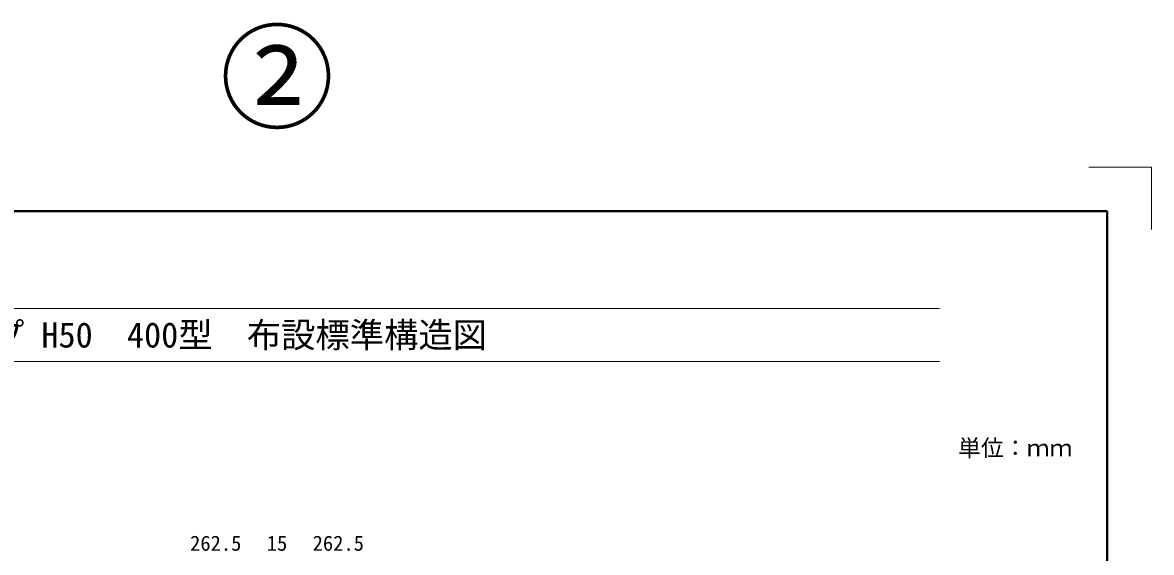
# Model space of a CAD drawing. Units: millimetres at full size; details may follow other scales. Extents: x 87398 to 114821, y -118528 to -105583.
# Drawn here: x 88801 to 91358, y -113600 to -112401 of the extents above; entities that cross this region are included whole.
import ezdxf
from ezdxf.enums import TextEntityAlignment as Align

# ---------------------------------------------------------------- set-up
doc = ezdxf.new("R2010")
doc.units = ezdxf.units.MM
doc.header["$LTSCALE"] = 25
doc.linetypes.add('USER1', pattern=[1.35, 0.75, -0.6])
for name, color, linetype, lineweight in [('Defpoints_2', 8, 'Continuous', 0), ('図枠', 7, 'Continuous', 5), ('寸法線', 7, 'Continuous', 13), ('補助線', 8, 'USER1', 9)]:
    doc.layers.add(name, color=color, linetype=linetype, lineweight=lineweight)
doc.styles.add('ＭＳ ゴシック', font='')
doc.styles.get('ＭＳ ゴシック').set_extended_font_data('MS Gothic')

msp = doc.modelspace()

# ---------------------------------------------------------------- linework, layer by layer
at = {"layer": 'Defpoints_2', "color": 1, "lineweight": 13}
for q in [(91216.18, -112728.12), (91357.6, -112869.54)]:
    msp.add_line((91357.6, -112728.12), q, dxfattribs=at)
at = {"layer": '図枠', "lineweight": 40}
for p, q in [((91257.6, -112828.12), (87497.6, -112828.12)), ((91257.6, -118328.12), (91257.6, -112828.12))]:
    msp.add_line(p, q, dxfattribs=at)
at = {"layer": '図枠', "lineweight": 13}
for p, q in [((87717.6, -113048.12), (90877.6, -113048.12)), ((87717.6, -113168.12), (90877.6, -113168.12))]:
    msp.add_line(p, q, dxfattribs=at)

# ---------------------------------------------------------------- texts
at = {"layer": '図枠', "style": 'ＭＳ ゴシック'}
msp.add_text('\u3000都市型側溝\u3000アングルタイプ H50  400型  布設標準構造図', height=56.96, dxfattribs=at).set_placement((87717.6, -113108.12), align=Align.MIDDLE_LEFT)
msp.add_text('単位：ｍｍ', height=37.98, dxfattribs=at).set_placement((91049.26, -113363.86), align=Align.MIDDLE_CENTER)
at = {"layer": '寸法線', "style": 'ＭＳ ゴシック'}
for s, p in [('262.5', (89238.85, -113579.45)), ('15', (89377.6, -113579.45)), ('262.5', (89516.35, -113579.45))]:
    msp.add_text(s, height=34.18, dxfattribs=at).set_placement(p, align=Align.MIDDLE_CENTER)
at = {"layer": '補助線', "color": 1, "style": 'ＭＳ ゴシック'}
msp.add_text('②', height=189.9, dxfattribs=at).set_placement((89377.6, -112525.4), align=Align.MIDDLE_CENTER)

doc.saveas('drawing.dxf')
